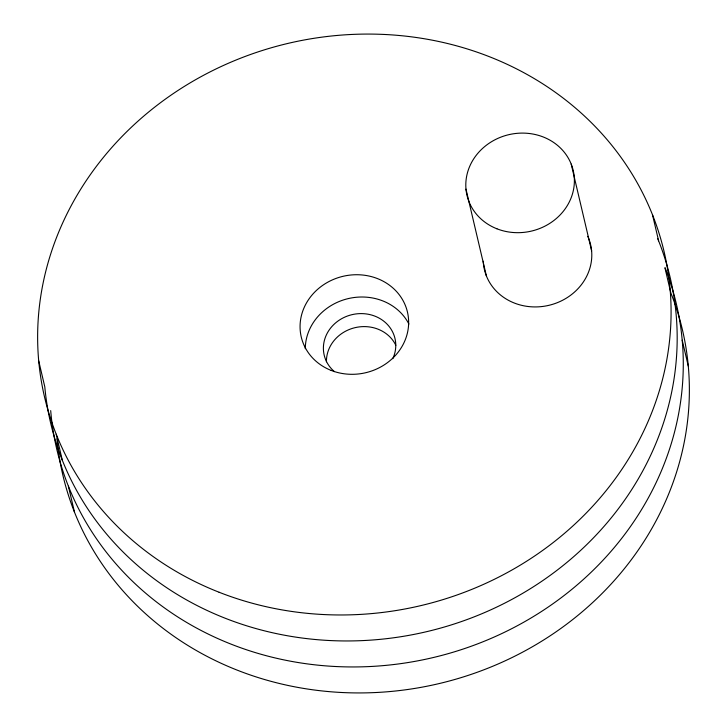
<?xml version="1.0" encoding="UTF-8"?>
<svg xmlns="http://www.w3.org/2000/svg" width="727" height="727" viewBox="0 0 727 727"><rect width="100%" height="100%" fill="white"/><g stroke="black" fill="none" stroke-linecap="round" stroke-linejoin="round"><path stroke-width="1.09" d="M682.199 340.154L688.296 366.144M652.51 214.838L658.607 240.819M664.951 267.89L670.794 292.799A318.19 288.846 -13.2 0 1 439.681 683.444A318.19 288.846 -13.2 0 1 56.988 438.817M571.204 164.084L591.624 250.915M465.98 189.12L486.399 275.942M56.206 434.201L62.295 460.191M68.393 486.181L74.49 512.162M38.704 360.856L44.801 386.846A318.19 288.846 -13.2 0 0 428.685 631.181A318.19 288.846 -13.2 0 0 657.771 238.747M665.114 267.854A318.19 288.846 -13.2 0 1 431.793 657.88A318.19 288.846 -13.2 0 1 50.699 410.601M587.779 236.357A54.543 49.518 -13.2 0 1 549.003 305.304A54.543 49.518 -13.2 0 1 483.255 261.22M326.441 361.782A36.368 33.015 -13.2 0 1 354.967 327.677A36.368 33.015 -13.2 0 1 395.833 345.28M334.429 371.633A36.368 33.015 -13.2 0 1 330.73 327.904A36.368 33.015 -13.2 0 1 377.84 317.435A36.368 33.015 -13.2 0 1 392.798 358.665M305.285 348.706A54.543 49.518 -13.2 0 1 348.088 298.633A54.543 49.518 -13.2 0 1 408.91 324.051M219.1 592.251A318.19 288.846 -13.2 0 0 670.012 288.183A318.19 288.846 -13.2 0 0 173.962 93.129A318.19 288.846 -13.2 0 0 219.1 592.251M331.167 370.416A54.543 49.518 -13.2 0 0 408.465 318.29A54.543 49.518 -13.2 0 0 323.433 284.848A54.543 49.518 -13.2 0 0 331.167 370.416M496.904 228.787A54.543 49.518 -13.2 0 0 574.203 176.661A54.543 49.518 -13.2 0 0 489.171 143.219A54.543 49.518 -13.2 0 0 496.904 228.787"/></g></svg>
